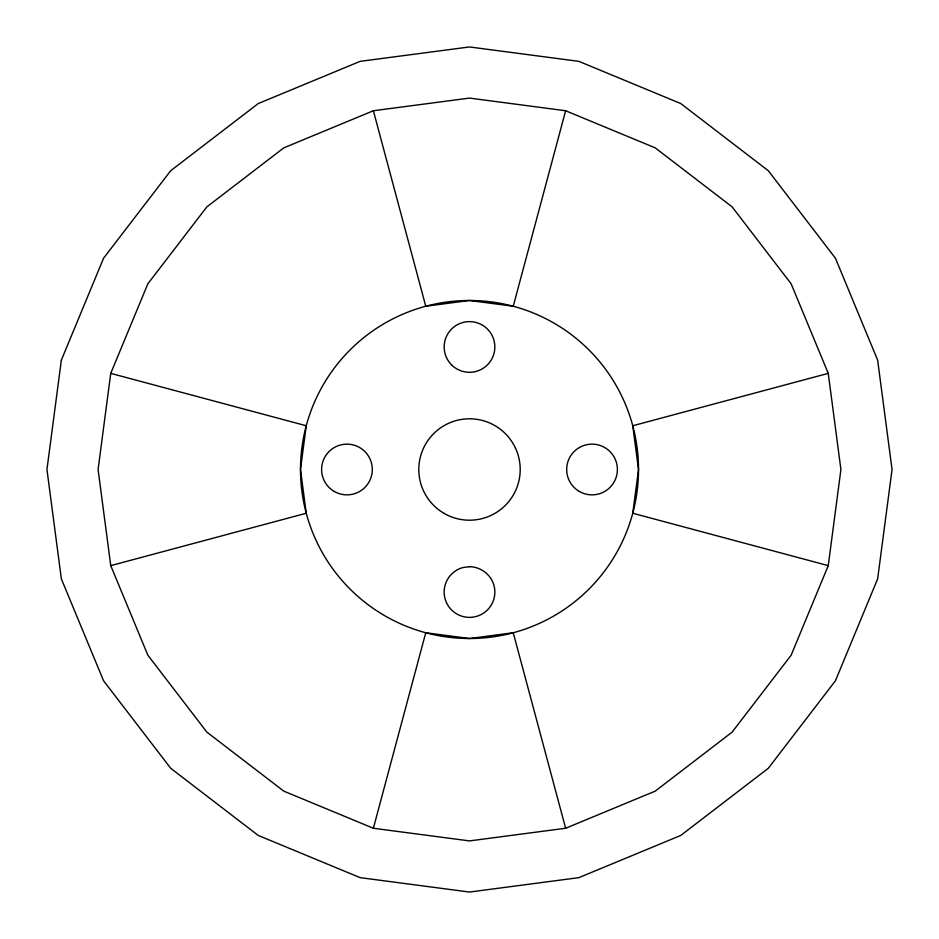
<?xml version="1.0" encoding="UTF-8"?>
<svg xmlns="http://www.w3.org/2000/svg" width="939" height="939" viewBox="0 0 939 939"><rect width="100%" height="100%" fill="white"/><g stroke="black" fill="none" stroke-linecap="round" stroke-linejoin="round"><path stroke-width="1.41" d="M110.743 373.37L98.09 469.5L110.743 565.63L147.857 655.199L206.873 732.127L283.801 791.143L373.37 828.257L469.5 840.91L565.63 828.257L655.199 791.143L732.127 732.127L791.143 655.199L828.257 565.63L840.91 469.5L828.257 373.37L791.143 283.801L732.127 206.873L655.199 147.857L565.63 110.743L469.5 98.09L373.37 110.743L283.801 147.857L206.873 206.873L147.857 283.801L110.743 373.37L306.243 425.754L300.48 469.5L306.243 513.246L110.743 565.63M373.37 828.257L425.754 632.757L469.5 638.52L513.246 632.757L565.63 828.257M565.63 110.743L513.246 306.243L469.5 300.48L425.754 306.243A169.02 169.02 0 0 0 349.989 589.011A169.02 169.02 0 0 0 632.757 513.246L828.257 565.63M828.257 373.37L632.757 425.754L638.52 469.5L632.757 513.246A169.02 169.02 0 0 0 425.754 306.243L373.37 110.743M61.352 360.142L46.95 469.5L61.352 578.858L103.56 680.775L170.71 768.29L258.225 835.44L360.142 877.648L469.5 892.05L578.858 877.648L680.775 835.44L768.29 768.29L835.44 680.775L877.648 578.858L892.05 469.5L877.648 360.142L835.44 258.225L768.29 170.71L680.775 103.56L578.858 61.352L469.5 46.95L360.142 61.352L258.225 103.56L170.71 170.71L103.56 258.225L61.352 360.142M469.5 566.687L462.939 567.555A25.353 25.353 0 0 0 445.016 598.601A25.353 25.353 0 0 0 476.061 616.524A25.353 25.353 0 0 0 493.984 585.478C491.027 574.668 480.709 566.745 469.5 566.687M444.147 513.41A50.706 50.706 0 0 0 520.206 469.5A50.706 50.706 0 0 0 444.147 425.59A50.706 50.706 0 0 0 444.147 513.41M451.577 364.884A25.353 25.353 0 0 0 493.984 353.522A25.353 25.353 0 0 0 462.939 322.476A25.353 25.353 0 0 0 451.577 364.884M579.363 491.461A25.353 25.353 0 0 0 617.393 469.5A25.353 25.353 0 0 0 579.363 447.539A25.353 25.353 0 0 0 579.363 491.461M334.284 491.461A25.353 25.353 0 0 0 372.314 469.5A25.353 25.353 0 0 0 334.284 447.539A25.353 25.353 0 0 0 334.284 491.461"/></g></svg>
